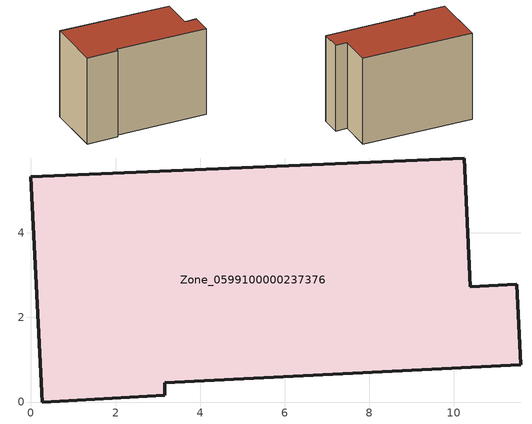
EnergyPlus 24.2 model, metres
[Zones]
Zone_0599100000237376
 floor ground (C_G): 0,5.33 10.25,5.77 10.39,2.72 11.49,2.78 11.58,0.88 3.16,0.46 3.16,0.16 0.27,0 z0
 wall outside (C_F): 10.25,5.77 0,5.33 0.27,0 3.16,0.16 3.16,0.46 11.58,0.88 11.49,2.78 10.39,2.72 10.25,5.77 z0:8.28
 roof outside (C_R): 3.16,0.46 11.58,0.88 11.49,2.78 10.39,2.72 10.25,5.77 0,5.33 0.27,0 3.16,0.16 z8.28
[BUILDING]
Pand.0599100000237376: North Axis=0; Terrain=City; Loads Convergence Tolerance Value=0.04; Temperature Convergence Tolerance Value=0.4; Solar Distribution=FullExterior; Maximum Number of Warmup Days=25; Minimum Number of Warmup Days=1
[Site:Location]
Rotterdam.The.Hague.AP_ZH_NLD Design_Conditions: Latitude=51.96; Longitude=4.45; Time Zone=1; Elevation=-4.5
[SITE:GROUNDTEMPERATURE:BUILDINGSURFACE]
18, 18, 18, 18, 18, 18, 18, 18, 18, 18, 18, 18
[MATERIAL] Thermal Absorptance=0.9; Solar Absorptance=0.7; Visible Absorptance=0.7
Name | Roughness | Thickness | Conductivity | Density | Specific Heat
G.TI.1946-1964 | MediumSmooth | 0.15 | 1 | 540 | 1210
F.TI.1946-1964 | Rough | 0.3 | 0.857143 | 1920 | 840
R.TI.1946-1964 | MediumRough | 0.2 | 0.277778 | 1500 | 1000
[CONSTRUCTION]
C_G: G.TI.1946-1964
C_F: F.TI.1946-1964
C_R: R.TI.1946-1964
[ZONE]
Zone_0599100000237376: Type=1; Multiplier=1; Ceiling Height=Autocalculate; Volume=Autocalculate; Floor Area=autocalculate; Part of Total Floor Area=Yes
[ZONEINFILTRATION:DESIGNFLOWRATE]
Infil_Zone_0599100000237376: Zone or ZoneList or Space or SpaceList=Zone_0599100000237376; Schedule=AlwaysOn; Design Flow Rate Calculation Method=Flow/Area; Flow Rate per Floor Area=0.003; Constant Term Coefficient=1; Temperature Term Coefficient=0; Velocity Term Coefficient=0; Velocity Squared Term Coefficient=0
[HVACTEMPLATE:ZONE:IDEALLOADSAIRSYSTEM]
Zone_0599100000237376: Maximum Heating Supply Air Temperature=50; Minimum Cooling Supply Air Temperature=13; Maximum Heating Supply Air Humidity Ratio=0.0156; Minimum Cooling Supply Air Humidity Ratio=0.0077; Heating Limit=NoLimit; Cooling Limit=NoLimit; Dehumidification Control Type=ConstantSensibleHeatRatio; Cooling Sensible Heat Ratio=0.7; Dehumidification Setpoint=60; Humidification Control Type=None; Humidification Setpoint=30; Outdoor Air Method=None; Outdoor Air Flow Rate per Person=0.00944; Outdoor Air Flow Rate per Zone Floor Area=0; Outdoor Air Flow Rate per Zone=0; Demand Controlled Ventilation Type=None; Outdoor Air Economizer Type=NoEconomizer; Heat Recovery Type=None; Sensible Heat Recovery Effectiveness=0.7; Latent Heat Recovery Effectiveness=0.65
[ZONECONTROL:THERMOSTAT]
ThermostatControl_Zone_0599100000237376: Zone or ZoneList=Zone_0599100000237376; Control Type Schedule=DualSetpointControlType; Control 1=Thermostat_Zone_0599100000237376; Temperature Difference Between Cutout And Setpoint=0
[THERMOSTATSETPOINT:DUALSETPOINT]
Thermostat_Zone_0599100000237376: Heating Setpoint Temperature Schedule=HeatingSetpoint_Zone_0599100000237376; Cooling Setpoint Temperature Schedule=CoolingSetpoint_Zone_0599100000237376
[SCHEDULE:COMPACT]
HeatingSetpoint_Zone_0599100000237376: Through: 12/31, For: AllDays, Until: 24:00, 21
CoolingSetpoint_Zone_0599100000237376: Through: 12/31, For: AllDays, Until: 24:00, 24
DualSetpointControlType: Through: 12/31, For: AllDays, Until: 24:00, 4
AlwaysOn: Through: 12/31, For: AllDays, Until: 24:00, 1
